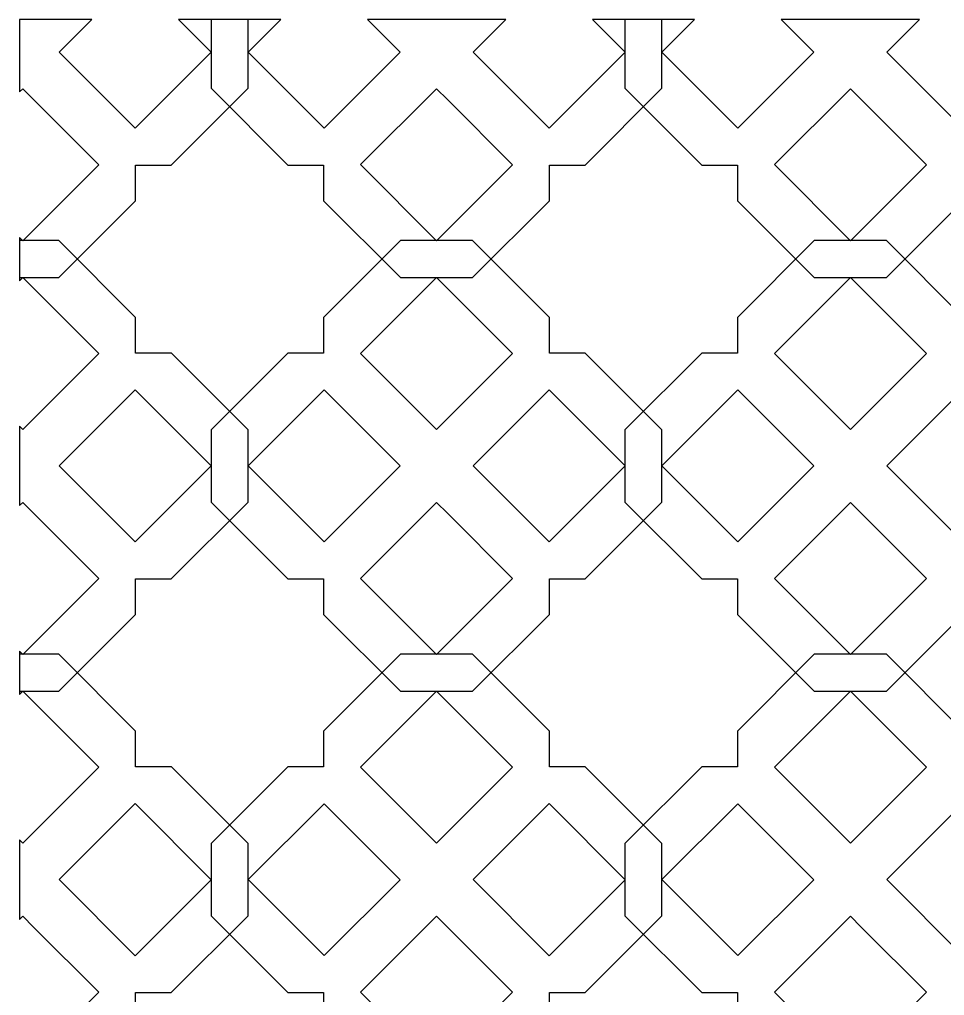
# Model space of a CAD drawing. Header units: centimetres. Extents: x -14.9 to -1.9, y -3.8 to 9.5.
# Drawn here: x -14.876 to -13.323, y 7.881 to 9.52 of the extents above; entities that cross this region are included whole.
import ezdxf

# ---------------------------------------------------------------- set-up
doc = ezdxf.new("R2010")
doc.units = ezdxf.units.CM
doc.header["$MEASUREMENT"] = 0
doc.layers.add('layer 1', color=7, linetype='Continuous')

msp = doc.modelspace()

# ---------------------------------------------------------------- linework, layer by layer
at = {"layer": 'layer 1', "color": 250}
for points, knots in [([(-14.49202, 9.5201), (-14.49202, 9.5201), (-14.49203, 9.40464), (-14.49203, 9.40464), (-14.49203, 9.40464), (-14.49203, 9.40464), (-14.62106, 9.27564), (-14.62106, 9.27564), (-14.62106, 9.27564), (-14.62106, 9.27564), (-14.68097, 9.27564), (-14.68097, 9.27564), (-14.68097, 9.27564), (-14.68097, 9.27564), (-14.681, 9.21573), (-14.681, 9.21573), (-14.681, 9.21573), (-14.681, 9.21573), (-14.81001, 9.08666), (-14.81001, 9.08666), (-14.81001, 9.08666), (-14.81001, 9.08666), (-14.87595, 9.08668), (-14.87595, 9.08668), (-14.87595, 9.08668), (-14.87595, 9.08668), (-14.87595, 9.15403), (-14.87595, 9.15403), (-14.87595, 9.15403), (-14.87595, 9.15403), (-14.87058, 9.14866), (-14.87058, 9.14866), (-14.87058, 9.14866), (-14.87058, 9.14866), (-14.74292, 9.27628), (-14.74292, 9.27628), (-14.74292, 9.27628), (-14.74292, 9.27628), (-14.85221, 9.38564), (-14.85221, 9.38564), (-14.85221, 9.38564), (-14.85221, 9.38564), (-14.87052, 9.40394), (-14.87052, 9.40394), (-14.87052, 9.40394), (-14.87052, 9.40394), (-14.87595, 9.39851), (-14.87595, 9.39851), (-14.87595, 9.39851), (-14.87595, 9.39851), (-14.87595, 9.5201), (-14.87595, 9.5201), (-14.87595, 9.5201), (-14.87595, 9.5201), (-14.75441, 9.5201), (-14.75441, 9.5201), (-14.75441, 9.5201), (-14.75441, 9.5201), (-14.80926, 9.46526), (-14.80926, 9.46526), (-14.80926, 9.46526), (-14.80926, 9.46526), (-14.68162, 9.33758), (-14.68162, 9.33758), (-14.68162, 9.33758), (-14.68162, 9.33758), (-14.55399, 9.46523), (-14.55399, 9.46523), (-14.55399, 9.46523), (-14.55399, 9.46523), (-14.60884, 9.5201), (-14.60884, 9.5201), (-14.60884, 9.5201), (-14.60884, 9.5201), (-14.49202, 9.5201), (-14.49202, 9.5201)], [0, 0, 0, 0, 0.05, 0.05, 0.05, 0.05, 0.1, 0.1, 0.1, 0.1, 0.15, 0.15, 0.15, 0.15, 0.2, 0.2, 0.2, 0.2, 0.25, 0.25, 0.25, 0.25, 0.3, 0.3, 0.3, 0.3, 0.35, 0.35, 0.35, 0.35, 0.4, 0.4, 0.4, 0.4, 0.45, 0.45, 0.45, 0.45, 0.5, 0.5, 0.5, 0.5, 0.55, 0.55, 0.55, 0.55, 0.6, 0.6, 0.6, 0.6, 0.65, 0.65, 0.65, 0.65, 0.7, 0.7, 0.7, 0.7, 0.75, 0.75, 0.75, 0.75, 0.8, 0.8, 0.8, 0.8, 0.85, 0.85, 0.85, 0.85, 0.9, 0.9, 0.9, 0.9, 1, 1, 1, 1]), ([(-14.23626, 9.08669), (-14.23626, 9.08669), (-14.36526, 9.2157), (-14.36526, 9.2157), (-14.36526, 9.2157), (-14.36526, 9.2157), (-14.36526, 9.27565), (-14.36526, 9.27565), (-14.36526, 9.27565), (-14.36526, 9.27565), (-14.4252, 9.27567), (-14.4252, 9.27567), (-14.4252, 9.27567), (-14.4252, 9.27567), (-14.55423, 9.40465), (-14.55423, 9.40465), (-14.55423, 9.40465), (-14.55423, 9.40465), (-14.55419, 9.5201), (-14.55419, 9.5201), (-14.55419, 9.5201), (-14.55419, 9.5201), (-14.43739, 9.5201), (-14.43739, 9.5201), (-14.43739, 9.5201), (-14.43739, 9.5201), (-14.49227, 9.46525), (-14.49227, 9.46525), (-14.49227, 9.46525), (-14.49227, 9.46525), (-14.36463, 9.3376), (-14.36463, 9.3376), (-14.36463, 9.3376), (-14.36463, 9.3376), (-14.237, 9.46522), (-14.237, 9.46522), (-14.237, 9.46522), (-14.237, 9.46522), (-14.29185, 9.5201), (-14.29185, 9.5201), (-14.29185, 9.5201), (-14.29185, 9.5201), (-14.05953, 9.5201), (-14.05953, 9.5201), (-14.05953, 9.5201), (-14.05953, 9.5201), (-14.11438, 9.46526), (-14.11438, 9.46526), (-14.11438, 9.46526), (-14.11438, 9.46526), (-13.98674, 9.33758), (-13.98674, 9.33758), (-13.98674, 9.33758), (-13.98674, 9.33758), (-13.85911, 9.46523), (-13.85911, 9.46523), (-13.85911, 9.46523), (-13.85911, 9.46523), (-13.91396, 9.5201), (-13.91396, 9.5201), (-13.91396, 9.5201), (-13.91396, 9.5201), (-13.79714, 9.5201), (-13.79714, 9.5201), (-13.79714, 9.5201), (-13.79714, 9.5201), (-13.79715, 9.40464), (-13.79715, 9.40464), (-13.79715, 9.40464), (-13.79715, 9.40464), (-13.92618, 9.27564), (-13.92618, 9.27564), (-13.92618, 9.27564), (-13.92618, 9.27564), (-13.9861, 9.27564), (-13.9861, 9.27564), (-13.9861, 9.27564), (-13.9861, 9.27564), (-13.98612, 9.21573), (-13.98612, 9.21573), (-13.98612, 9.21573), (-13.98612, 9.21573), (-14.11513, 9.08666), (-14.11513, 9.08666), (-14.11513, 9.08666), (-14.11513, 9.08666), (-14.23626, 9.08669), (-14.23626, 9.08669)], [0, 0, 0, 0, 0.0434783, 0.0434783, 0.0434783, 0.0434783, 0.0869565, 0.0869565, 0.0869565, 0.0869565, 0.1304348, 0.1304348, 0.1304348, 0.1304348, 0.173913, 0.173913, 0.173913, 0.173913, 0.2173913, 0.2173913, 0.2173913, 0.2173913, 0.2608696, 0.2608696, 0.2608696, 0.2608696, 0.3043478, 0.3043478, 0.3043478, 0.3043478, 0.3478261, 0.3478261, 0.3478261, 0.3478261, 0.3913043, 0.3913043, 0.3913043, 0.3913043, 0.4347826, 0.4347826, 0.4347826, 0.4347826, 0.4782609, 0.4782609, 0.4782609, 0.4782609, 0.5217391, 0.5217391, 0.5217391, 0.5217391, 0.5652174, 0.5652174, 0.5652174, 0.5652174, 0.6086957, 0.6086957, 0.6086957, 0.6086957, 0.6521739, 0.6521739, 0.6521739, 0.6521739, 0.6956522, 0.6956522, 0.6956522, 0.6956522, 0.7391304, 0.7391304, 0.7391304, 0.7391304, 0.7826087, 0.7826087, 0.7826087, 0.7826087, 0.826087, 0.826087, 0.826087, 0.826087, 0.8695652, 0.8695652, 0.8695652, 0.8695652, 0.9130435, 0.9130435, 0.9130435, 0.9130435, 1, 1, 1, 1]), ([(-13.54138, 9.08669), (-13.54138, 9.08669), (-13.67038, 9.2157), (-13.67038, 9.2157), (-13.67038, 9.2157), (-13.67038, 9.2157), (-13.67038, 9.27565), (-13.67038, 9.27565), (-13.67038, 9.27565), (-13.67038, 9.27565), (-13.73032, 9.27567), (-13.73032, 9.27567), (-13.73032, 9.27567), (-13.73032, 9.27567), (-13.85935, 9.40465), (-13.85935, 9.40465), (-13.85935, 9.40465), (-13.85935, 9.40465), (-13.85931, 9.5201), (-13.85931, 9.5201), (-13.85931, 9.5201), (-13.85931, 9.5201), (-13.74251, 9.5201), (-13.74251, 9.5201), (-13.74251, 9.5201), (-13.74251, 9.5201), (-13.79739, 9.46525), (-13.79739, 9.46525), (-13.79739, 9.46525), (-13.79739, 9.46525), (-13.66975, 9.3376), (-13.66975, 9.3376), (-13.66975, 9.3376), (-13.66975, 9.3376), (-13.54212, 9.46522), (-13.54212, 9.46522), (-13.54212, 9.46522), (-13.54212, 9.46522), (-13.59697, 9.5201), (-13.59697, 9.5201), (-13.59697, 9.5201), (-13.59697, 9.5201), (-13.36465, 9.5201), (-13.36465, 9.5201), (-13.36465, 9.5201), (-13.36465, 9.5201), (-13.4195, 9.46526), (-13.4195, 9.46526), (-13.4195, 9.46526), (-13.4195, 9.46526), (-13.29186, 9.33758), (-13.29186, 9.33758), (-13.29186, 9.33758), (-13.29186, 9.33758), (-13.16423, 9.46523), (-13.16423, 9.46523), (-13.16423, 9.46523), (-13.16423, 9.46523), (-13.21908, 9.5201), (-13.21908, 9.5201), (-13.21908, 9.5201), (-13.21908, 9.5201), (-13.10226, 9.5201), (-13.10226, 9.5201), (-13.10226, 9.5201), (-13.10226, 9.5201), (-13.10227, 9.40464), (-13.10227, 9.40464), (-13.10227, 9.40464), (-13.10227, 9.40464), (-13.2313, 9.27564), (-13.2313, 9.27564), (-13.2313, 9.27564), (-13.2313, 9.27564), (-13.29122, 9.27564), (-13.29122, 9.27564), (-13.29122, 9.27564), (-13.29122, 9.27564), (-13.29124, 9.21573), (-13.29124, 9.21573), (-13.29124, 9.21573), (-13.29124, 9.21573), (-13.42025, 9.08666), (-13.42025, 9.08666), (-13.42025, 9.08666), (-13.42025, 9.08666), (-13.54138, 9.08669), (-13.54138, 9.08669)], [0, 0, 0, 0, 0.0434783, 0.0434783, 0.0434783, 0.0434783, 0.0869565, 0.0869565, 0.0869565, 0.0869565, 0.1304348, 0.1304348, 0.1304348, 0.1304348, 0.173913, 0.173913, 0.173913, 0.173913, 0.2173913, 0.2173913, 0.2173913, 0.2173913, 0.2608696, 0.2608696, 0.2608696, 0.2608696, 0.3043478, 0.3043478, 0.3043478, 0.3043478, 0.3478261, 0.3478261, 0.3478261, 0.3478261, 0.3913043, 0.3913043, 0.3913043, 0.3913043, 0.4347826, 0.4347826, 0.4347826, 0.4347826, 0.4782609, 0.4782609, 0.4782609, 0.4782609, 0.5217391, 0.5217391, 0.5217391, 0.5217391, 0.5652174, 0.5652174, 0.5652174, 0.5652174, 0.6086957, 0.6086957, 0.6086957, 0.6086957, 0.6521739, 0.6521739, 0.6521739, 0.6521739, 0.6956522, 0.6956522, 0.6956522, 0.6956522, 0.7391304, 0.7391304, 0.7391304, 0.7391304, 0.7826087, 0.7826087, 0.7826087, 0.7826087, 0.826087, 0.826087, 0.826087, 0.826087, 0.8695652, 0.8695652, 0.8695652, 0.8695652, 0.9130435, 0.9130435, 0.9130435, 0.9130435, 1, 1, 1, 1]), ([(-14.15733, 9.38564), (-14.15733, 9.38564), (-14.17564, 9.40394), (-14.17564, 9.40394), (-14.17564, 9.40394), (-14.17564, 9.40394), (-14.30332, 9.27633), (-14.30332, 9.27633), (-14.30332, 9.27633), (-14.30332, 9.27633), (-14.1757, 9.14866), (-14.1757, 9.14866), (-14.1757, 9.14866), (-14.1757, 9.14866), (-14.04804, 9.27628), (-14.04804, 9.27628), (-14.04804, 9.27628), (-14.04804, 9.27628), (-14.15733, 9.38564), (-14.15733, 9.38564)], [0, 0, 0, 0, 0.1666667, 0.1666667, 0.1666667, 0.1666667, 0.3333333, 0.3333333, 0.3333333, 0.3333333, 0.5, 0.5, 0.5, 0.5, 0.6666667, 0.6666667, 0.6666667, 0.6666667, 1, 1, 1, 1]), ([(-13.46245, 9.38564), (-13.46245, 9.38564), (-13.48076, 9.40394), (-13.48076, 9.40394), (-13.48076, 9.40394), (-13.48076, 9.40394), (-13.60844, 9.27633), (-13.60844, 9.27633), (-13.60844, 9.27633), (-13.60844, 9.27633), (-13.48082, 9.14866), (-13.48082, 9.14866), (-13.48082, 9.14866), (-13.48082, 9.14866), (-13.35316, 9.27628), (-13.35316, 9.27628), (-13.35316, 9.27628), (-13.35316, 9.27628), (-13.46245, 9.38564), (-13.46245, 9.38564)], [0, 0, 0, 0, 0.1666667, 0.1666667, 0.1666667, 0.1666667, 0.3333333, 0.3333333, 0.3333333, 0.3333333, 0.5, 0.5, 0.5, 0.5, 0.6666667, 0.6666667, 0.6666667, 0.6666667, 1, 1, 1, 1]), ([(-14.87595, 9.1489), (-14.87595, 9.1489), (-14.80999, 9.1489), (-14.80999, 9.1489), (-14.80999, 9.1489), (-14.80999, 9.1489), (-14.68096, 9.01987), (-14.68096, 9.01987), (-14.68096, 9.01987), (-14.68096, 9.01987), (-14.68097, 8.95995), (-14.68097, 8.95995), (-14.68097, 8.95995), (-14.68097, 8.95995), (-14.62102, 8.95994), (-14.62102, 8.95994), (-14.62102, 8.95994), (-14.62102, 8.95994), (-14.49202, 8.8309), (-14.49202, 8.8309), (-14.49202, 8.8309), (-14.49202, 8.8309), (-14.49203, 8.70976), (-14.49203, 8.70976), (-14.49203, 8.70976), (-14.49203, 8.70976), (-14.62106, 8.58076), (-14.62106, 8.58076), (-14.62106, 8.58076), (-14.62106, 8.58076), (-14.68097, 8.58076), (-14.68097, 8.58076), (-14.68097, 8.58076), (-14.68097, 8.58076), (-14.681, 8.52085), (-14.681, 8.52085), (-14.681, 8.52085), (-14.681, 8.52085), (-14.81001, 8.39179), (-14.81001, 8.39179), (-14.81001, 8.39179), (-14.81001, 8.39179), (-14.87595, 8.3918), (-14.87595, 8.3918), (-14.87595, 8.3918), (-14.87595, 8.3918), (-14.87595, 8.45915), (-14.87595, 8.45915), (-14.87595, 8.45915), (-14.87595, 8.45915), (-14.87058, 8.45378), (-14.87058, 8.45378), (-14.87058, 8.45378), (-14.87058, 8.45378), (-14.74292, 8.5814), (-14.74292, 8.5814), (-14.74292, 8.5814), (-14.74292, 8.5814), (-14.85221, 8.69076), (-14.85221, 8.69076), (-14.85221, 8.69076), (-14.85221, 8.69076), (-14.87052, 8.70906), (-14.87052, 8.70906), (-14.87052, 8.70906), (-14.87052, 8.70906), (-14.87595, 8.70363), (-14.87595, 8.70363), (-14.87595, 8.70363), (-14.87595, 8.70363), (-14.87595, 8.83703), (-14.87595, 8.83703), (-14.87595, 8.83703), (-14.87595, 8.83703), (-14.87059, 8.83167), (-14.87059, 8.83167), (-14.87059, 8.83167), (-14.87059, 8.83167), (-14.74294, 8.95927), (-14.74294, 8.95927), (-14.74294, 8.95927), (-14.74294, 8.95927), (-14.87051, 9.08693), (-14.87051, 9.08693), (-14.87051, 9.08693), (-14.87051, 9.08693), (-14.87595, 9.08149), (-14.87595, 9.08149), (-14.87595, 9.08149), (-14.87595, 9.08149), (-14.87595, 9.1489), (-14.87595, 9.1489)], [0, 0, 0, 0, 0.0416667, 0.0416667, 0.0416667, 0.0416667, 0.0833333, 0.0833333, 0.0833333, 0.0833333, 0.125, 0.125, 0.125, 0.125, 0.1666667, 0.1666667, 0.1666667, 0.1666667, 0.2083333, 0.2083333, 0.2083333, 0.2083333, 0.25, 0.25, 0.25, 0.25, 0.2916667, 0.2916667, 0.2916667, 0.2916667, 0.3333333, 0.3333333, 0.3333333, 0.3333333, 0.375, 0.375, 0.375, 0.375, 0.4166667, 0.4166667, 0.4166667, 0.4166667, 0.4583333, 0.4583333, 0.4583333, 0.4583333, 0.5, 0.5, 0.5, 0.5, 0.5416667, 0.5416667, 0.5416667, 0.5416667, 0.5833333, 0.5833333, 0.5833333, 0.5833333, 0.625, 0.625, 0.625, 0.625, 0.6666667, 0.6666667, 0.6666667, 0.6666667, 0.7083333, 0.7083333, 0.7083333, 0.7083333, 0.75, 0.75, 0.75, 0.75, 0.7916667, 0.7916667, 0.7916667, 0.7916667, 0.8333333, 0.8333333, 0.8333333, 0.8333333, 0.875, 0.875, 0.875, 0.875, 0.9166667, 0.9166667, 0.9166667, 0.9166667, 1, 1, 1, 1]), ([(-14.23626, 8.39181), (-14.23626, 8.39181), (-14.36526, 8.52082), (-14.36526, 8.52082), (-14.36526, 8.52082), (-14.36526, 8.52082), (-14.36526, 8.58077), (-14.36526, 8.58077), (-14.36526, 8.58077), (-14.36526, 8.58077), (-14.4252, 8.58079), (-14.4252, 8.58079), (-14.4252, 8.58079), (-14.4252, 8.58079), (-14.55423, 8.70977), (-14.55423, 8.70977), (-14.55423, 8.70977), (-14.55423, 8.70977), (-14.55419, 8.83095), (-14.55419, 8.83095), (-14.55419, 8.83095), (-14.55419, 8.83095), (-14.42523, 8.95997), (-14.42523, 8.95997), (-14.42523, 8.95997), (-14.42523, 8.95997), (-14.36527, 8.95997), (-14.36527, 8.95997), (-14.36527, 8.95997), (-14.36527, 8.95997), (-14.36526, 9.01987), (-14.36526, 9.01987), (-14.36526, 9.01987), (-14.36526, 9.01987), (-14.23623, 9.1489), (-14.23623, 9.1489), (-14.23623, 9.1489), (-14.23623, 9.1489), (-14.11511, 9.1489), (-14.11511, 9.1489), (-14.11511, 9.1489), (-14.11511, 9.1489), (-13.98609, 9.01987), (-13.98609, 9.01987), (-13.98609, 9.01987), (-13.98609, 9.01987), (-13.9861, 8.95995), (-13.9861, 8.95995), (-13.9861, 8.95995), (-13.9861, 8.95995), (-13.92614, 8.95994), (-13.92614, 8.95994), (-13.92614, 8.95994), (-13.92614, 8.95994), (-13.79714, 8.8309), (-13.79714, 8.8309), (-13.79714, 8.8309), (-13.79714, 8.8309), (-13.79715, 8.70976), (-13.79715, 8.70976), (-13.79715, 8.70976), (-13.79715, 8.70976), (-13.92618, 8.58076), (-13.92618, 8.58076), (-13.92618, 8.58076), (-13.92618, 8.58076), (-13.9861, 8.58076), (-13.9861, 8.58076), (-13.9861, 8.58076), (-13.9861, 8.58076), (-13.98612, 8.52085), (-13.98612, 8.52085), (-13.98612, 8.52085), (-13.98612, 8.52085), (-14.11513, 8.39179), (-14.11513, 8.39179), (-14.11513, 8.39179), (-14.11513, 8.39179), (-14.23626, 8.39181), (-14.23626, 8.39181)], [0, 0, 0, 0, 0.047619, 0.047619, 0.047619, 0.047619, 0.0952381, 0.0952381, 0.0952381, 0.0952381, 0.1428571, 0.1428571, 0.1428571, 0.1428571, 0.1904762, 0.1904762, 0.1904762, 0.1904762, 0.2380952, 0.2380952, 0.2380952, 0.2380952, 0.2857143, 0.2857143, 0.2857143, 0.2857143, 0.3333333, 0.3333333, 0.3333333, 0.3333333, 0.3809524, 0.3809524, 0.3809524, 0.3809524, 0.4285714, 0.4285714, 0.4285714, 0.4285714, 0.4761905, 0.4761905, 0.4761905, 0.4761905, 0.5238095, 0.5238095, 0.5238095, 0.5238095, 0.5714286, 0.5714286, 0.5714286, 0.5714286, 0.6190476, 0.6190476, 0.6190476, 0.6190476, 0.6666667, 0.6666667, 0.6666667, 0.6666667, 0.7142857, 0.7142857, 0.7142857, 0.7142857, 0.7619048, 0.7619048, 0.7619048, 0.7619048, 0.8095238, 0.8095238, 0.8095238, 0.8095238, 0.8571429, 0.8571429, 0.8571429, 0.8571429, 0.9047619, 0.9047619, 0.9047619, 0.9047619, 1, 1, 1, 1]), ([(-13.54138, 8.39181), (-13.54138, 8.39181), (-13.67038, 8.52082), (-13.67038, 8.52082), (-13.67038, 8.52082), (-13.67038, 8.52082), (-13.67038, 8.58077), (-13.67038, 8.58077), (-13.67038, 8.58077), (-13.67038, 8.58077), (-13.73032, 8.58079), (-13.73032, 8.58079), (-13.73032, 8.58079), (-13.73032, 8.58079), (-13.85935, 8.70977), (-13.85935, 8.70977), (-13.85935, 8.70977), (-13.85935, 8.70977), (-13.85931, 8.83095), (-13.85931, 8.83095), (-13.85931, 8.83095), (-13.85931, 8.83095), (-13.73035, 8.95997), (-13.73035, 8.95997), (-13.73035, 8.95997), (-13.73035, 8.95997), (-13.67039, 8.95997), (-13.67039, 8.95997), (-13.67039, 8.95997), (-13.67039, 8.95997), (-13.67038, 9.01987), (-13.67038, 9.01987), (-13.67038, 9.01987), (-13.67038, 9.01987), (-13.54135, 9.1489), (-13.54135, 9.1489), (-13.54135, 9.1489), (-13.54135, 9.1489), (-13.42023, 9.1489), (-13.42023, 9.1489), (-13.42023, 9.1489), (-13.42023, 9.1489), (-13.29121, 9.01987), (-13.29121, 9.01987), (-13.29121, 9.01987), (-13.29121, 9.01987), (-13.29122, 8.95995), (-13.29122, 8.95995), (-13.29122, 8.95995), (-13.29122, 8.95995), (-13.23126, 8.95994), (-13.23126, 8.95994), (-13.23126, 8.95994), (-13.23126, 8.95994), (-13.10226, 8.8309), (-13.10226, 8.8309), (-13.10226, 8.8309), (-13.10226, 8.8309), (-13.10227, 8.70976), (-13.10227, 8.70976), (-13.10227, 8.70976), (-13.10227, 8.70976), (-13.2313, 8.58076), (-13.2313, 8.58076), (-13.2313, 8.58076), (-13.2313, 8.58076), (-13.29122, 8.58076), (-13.29122, 8.58076), (-13.29122, 8.58076), (-13.29122, 8.58076), (-13.29124, 8.52085), (-13.29124, 8.52085), (-13.29124, 8.52085), (-13.29124, 8.52085), (-13.42025, 8.39179), (-13.42025, 8.39179), (-13.42025, 8.39179), (-13.42025, 8.39179), (-13.54138, 8.39181), (-13.54138, 8.39181)], [0, 0, 0, 0, 0.047619, 0.047619, 0.047619, 0.047619, 0.0952381, 0.0952381, 0.0952381, 0.0952381, 0.1428571, 0.1428571, 0.1428571, 0.1428571, 0.1904762, 0.1904762, 0.1904762, 0.1904762, 0.2380952, 0.2380952, 0.2380952, 0.2380952, 0.2857143, 0.2857143, 0.2857143, 0.2857143, 0.3333333, 0.3333333, 0.3333333, 0.3333333, 0.3809524, 0.3809524, 0.3809524, 0.3809524, 0.4285714, 0.4285714, 0.4285714, 0.4285714, 0.4761905, 0.4761905, 0.4761905, 0.4761905, 0.5238095, 0.5238095, 0.5238095, 0.5238095, 0.5714286, 0.5714286, 0.5714286, 0.5714286, 0.6190476, 0.6190476, 0.6190476, 0.6190476, 0.6666667, 0.6666667, 0.6666667, 0.6666667, 0.7142857, 0.7142857, 0.7142857, 0.7142857, 0.7619048, 0.7619048, 0.7619048, 0.7619048, 0.8095238, 0.8095238, 0.8095238, 0.8095238, 0.8571429, 0.8571429, 0.8571429, 0.8571429, 0.9047619, 0.9047619, 0.9047619, 0.9047619, 1, 1, 1, 1]), ([(-14.17571, 8.83167), (-14.17571, 8.83167), (-14.30334, 8.95932), (-14.30334, 8.95932), (-14.30334, 8.95932), (-14.30334, 8.95932), (-14.17563, 9.08693), (-14.17563, 9.08693), (-14.17563, 9.08693), (-14.17563, 9.08693), (-14.04806, 8.95927), (-14.04806, 8.95927), (-14.04806, 8.95927), (-14.04806, 8.95927), (-14.17571, 8.83167), (-14.17571, 8.83167)], [0, 0, 0, 0, 0.2, 0.2, 0.2, 0.2, 0.4, 0.4, 0.4, 0.4, 0.6, 0.6, 0.6, 0.6, 1, 1, 1, 1]), ([(-13.48083, 8.83167), (-13.48083, 8.83167), (-13.60846, 8.95932), (-13.60846, 8.95932), (-13.60846, 8.95932), (-13.60846, 8.95932), (-13.48075, 9.08693), (-13.48075, 9.08693), (-13.48075, 9.08693), (-13.48075, 9.08693), (-13.35318, 8.95927), (-13.35318, 8.95927), (-13.35318, 8.95927), (-13.35318, 8.95927), (-13.48083, 8.83167), (-13.48083, 8.83167)], [0, 0, 0, 0, 0.2, 0.2, 0.2, 0.2, 0.4, 0.4, 0.4, 0.4, 0.6, 0.6, 0.6, 0.6, 1, 1, 1, 1]), ([(-14.68162, 8.6427), (-14.68162, 8.6427), (-14.80926, 8.77038), (-14.80926, 8.77038), (-14.80926, 8.77038), (-14.80926, 8.77038), (-14.68161, 8.89801), (-14.68161, 8.89801), (-14.68161, 8.89801), (-14.68161, 8.89801), (-14.55399, 8.77035), (-14.55399, 8.77035), (-14.55399, 8.77035), (-14.55399, 8.77035), (-14.68162, 8.6427), (-14.68162, 8.6427)], [0, 0, 0, 0, 0.2, 0.2, 0.2, 0.2, 0.4, 0.4, 0.4, 0.4, 0.6, 0.6, 0.6, 0.6, 1, 1, 1, 1]), ([(-14.36463, 8.64272), (-14.36463, 8.64272), (-14.49227, 8.77037), (-14.49227, 8.77037), (-14.49227, 8.77037), (-14.49227, 8.77037), (-14.36458, 8.89798), (-14.36458, 8.89798), (-14.36458, 8.89798), (-14.36458, 8.89798), (-14.237, 8.77034), (-14.237, 8.77034), (-14.237, 8.77034), (-14.237, 8.77034), (-14.36463, 8.64272), (-14.36463, 8.64272)], [0, 0, 0, 0, 0.2, 0.2, 0.2, 0.2, 0.4, 0.4, 0.4, 0.4, 0.6, 0.6, 0.6, 0.6, 1, 1, 1, 1]), ([(-13.98674, 8.6427), (-13.98674, 8.6427), (-14.11438, 8.77038), (-14.11438, 8.77038), (-14.11438, 8.77038), (-14.11438, 8.77038), (-13.98673, 8.89801), (-13.98673, 8.89801), (-13.98673, 8.89801), (-13.98673, 8.89801), (-13.85911, 8.77035), (-13.85911, 8.77035), (-13.85911, 8.77035), (-13.85911, 8.77035), (-13.98674, 8.6427), (-13.98674, 8.6427)], [0, 0, 0, 0, 0.2, 0.2, 0.2, 0.2, 0.4, 0.4, 0.4, 0.4, 0.6, 0.6, 0.6, 0.6, 1, 1, 1, 1]), ([(-13.66975, 8.64272), (-13.66975, 8.64272), (-13.79739, 8.77037), (-13.79739, 8.77037), (-13.79739, 8.77037), (-13.79739, 8.77037), (-13.6697, 8.89798), (-13.6697, 8.89798), (-13.6697, 8.89798), (-13.6697, 8.89798), (-13.54212, 8.77034), (-13.54212, 8.77034), (-13.54212, 8.77034), (-13.54212, 8.77034), (-13.66975, 8.64272), (-13.66975, 8.64272)], [0, 0, 0, 0, 0.2, 0.2, 0.2, 0.2, 0.4, 0.4, 0.4, 0.4, 0.6, 0.6, 0.6, 0.6, 1, 1, 1, 1]), ([(-13.29186, 8.6427), (-13.29186, 8.6427), (-13.4195, 8.77038), (-13.4195, 8.77038), (-13.4195, 8.77038), (-13.4195, 8.77038), (-13.29185, 8.89801), (-13.29185, 8.89801), (-13.29185, 8.89801), (-13.29185, 8.89801), (-13.16423, 8.77035), (-13.16423, 8.77035), (-13.16423, 8.77035), (-13.16423, 8.77035), (-13.29186, 8.6427), (-13.29186, 8.6427)], [0, 0, 0, 0, 0.2, 0.2, 0.2, 0.2, 0.4, 0.4, 0.4, 0.4, 0.6, 0.6, 0.6, 0.6, 1, 1, 1, 1]), ([(-14.15733, 8.69076), (-14.15733, 8.69076), (-14.17564, 8.70906), (-14.17564, 8.70906), (-14.17564, 8.70906), (-14.17564, 8.70906), (-14.30332, 8.58145), (-14.30332, 8.58145), (-14.30332, 8.58145), (-14.30332, 8.58145), (-14.1757, 8.45378), (-14.1757, 8.45378), (-14.1757, 8.45378), (-14.1757, 8.45378), (-14.04804, 8.5814), (-14.04804, 8.5814), (-14.04804, 8.5814), (-14.04804, 8.5814), (-14.15733, 8.69076), (-14.15733, 8.69076)], [0, 0, 0, 0, 0.1666667, 0.1666667, 0.1666667, 0.1666667, 0.3333333, 0.3333333, 0.3333333, 0.3333333, 0.5, 0.5, 0.5, 0.5, 0.6666667, 0.6666667, 0.6666667, 0.6666667, 1, 1, 1, 1]), ([(-13.46245, 8.69076), (-13.46245, 8.69076), (-13.48076, 8.70906), (-13.48076, 8.70906), (-13.48076, 8.70906), (-13.48076, 8.70906), (-13.60844, 8.58145), (-13.60844, 8.58145), (-13.60844, 8.58145), (-13.60844, 8.58145), (-13.48082, 8.45378), (-13.48082, 8.45378), (-13.48082, 8.45378), (-13.48082, 8.45378), (-13.35316, 8.5814), (-13.35316, 8.5814), (-13.35316, 8.5814), (-13.35316, 8.5814), (-13.46245, 8.69076), (-13.46245, 8.69076)], [0, 0, 0, 0, 0.1666667, 0.1666667, 0.1666667, 0.1666667, 0.3333333, 0.3333333, 0.3333333, 0.3333333, 0.5, 0.5, 0.5, 0.5, 0.6666667, 0.6666667, 0.6666667, 0.6666667, 1, 1, 1, 1]), ([(-14.87595, 8.45402), (-14.87595, 8.45402), (-14.80999, 8.45402), (-14.80999, 8.45402), (-14.80999, 8.45402), (-14.80999, 8.45402), (-14.68096, 8.32499), (-14.68096, 8.32499), (-14.68096, 8.32499), (-14.68096, 8.32499), (-14.68097, 8.26507), (-14.68097, 8.26507), (-14.68097, 8.26507), (-14.68097, 8.26507), (-14.62102, 8.26506), (-14.62102, 8.26506), (-14.62102, 8.26506), (-14.62102, 8.26506), (-14.49202, 8.13602), (-14.49202, 8.13602), (-14.49202, 8.13602), (-14.49202, 8.13602), (-14.49203, 8.01488), (-14.49203, 8.01488), (-14.49203, 8.01488), (-14.49203, 8.01488), (-14.62106, 7.88588), (-14.62106, 7.88588), (-14.62106, 7.88588), (-14.62106, 7.88588), (-14.68097, 7.88588), (-14.68097, 7.88588), (-14.68097, 7.88588), (-14.68097, 7.88588), (-14.681, 7.82597), (-14.681, 7.82597), (-14.681, 7.82597), (-14.681, 7.82597), (-14.81001, 7.69691), (-14.81001, 7.69691), (-14.81001, 7.69691), (-14.81001, 7.69691), (-14.87595, 7.69692), (-14.87595, 7.69692), (-14.87595, 7.69692), (-14.87595, 7.69692), (-14.87595, 7.76427), (-14.87595, 7.76427), (-14.87595, 7.76427), (-14.87595, 7.76427), (-14.87058, 7.7589), (-14.87058, 7.7589), (-14.87058, 7.7589), (-14.87058, 7.7589), (-14.74292, 7.88652), (-14.74292, 7.88652), (-14.74292, 7.88652), (-14.74292, 7.88652), (-14.85221, 7.99588), (-14.85221, 7.99588), (-14.85221, 7.99588), (-14.85221, 7.99588), (-14.87052, 8.01418), (-14.87052, 8.01418), (-14.87052, 8.01418), (-14.87052, 8.01418), (-14.87595, 8.00875), (-14.87595, 8.00875), (-14.87595, 8.00875), (-14.87595, 8.00875), (-14.87595, 8.14215), (-14.87595, 8.14215), (-14.87595, 8.14215), (-14.87595, 8.14215), (-14.87059, 8.13679), (-14.87059, 8.13679), (-14.87059, 8.13679), (-14.87059, 8.13679), (-14.74294, 8.26439), (-14.74294, 8.26439), (-14.74294, 8.26439), (-14.74294, 8.26439), (-14.87051, 8.39205), (-14.87051, 8.39205), (-14.87051, 8.39205), (-14.87051, 8.39205), (-14.87595, 8.38661), (-14.87595, 8.38661), (-14.87595, 8.38661), (-14.87595, 8.38661), (-14.87595, 8.45402), (-14.87595, 8.45402)], [0, 0, 0, 0, 0.0416667, 0.0416667, 0.0416667, 0.0416667, 0.0833333, 0.0833333, 0.0833333, 0.0833333, 0.125, 0.125, 0.125, 0.125, 0.1666667, 0.1666667, 0.1666667, 0.1666667, 0.2083333, 0.2083333, 0.2083333, 0.2083333, 0.25, 0.25, 0.25, 0.25, 0.2916667, 0.2916667, 0.2916667, 0.2916667, 0.3333333, 0.3333333, 0.3333333, 0.3333333, 0.375, 0.375, 0.375, 0.375, 0.4166667, 0.4166667, 0.4166667, 0.4166667, 0.4583333, 0.4583333, 0.4583333, 0.4583333, 0.5, 0.5, 0.5, 0.5, 0.5416667, 0.5416667, 0.5416667, 0.5416667, 0.5833333, 0.5833333, 0.5833333, 0.5833333, 0.625, 0.625, 0.625, 0.625, 0.6666667, 0.6666667, 0.6666667, 0.6666667, 0.7083333, 0.7083333, 0.7083333, 0.7083333, 0.75, 0.75, 0.75, 0.75, 0.7916667, 0.7916667, 0.7916667, 0.7916667, 0.8333333, 0.8333333, 0.8333333, 0.8333333, 0.875, 0.875, 0.875, 0.875, 0.9166667, 0.9166667, 0.9166667, 0.9166667, 1, 1, 1, 1]), ([(-14.23626, 7.69693), (-14.23626, 7.69693), (-14.36526, 7.82594), (-14.36526, 7.82594), (-14.36526, 7.82594), (-14.36526, 7.82594), (-14.36526, 7.88589), (-14.36526, 7.88589), (-14.36526, 7.88589), (-14.36526, 7.88589), (-14.4252, 7.88591), (-14.4252, 7.88591), (-14.4252, 7.88591), (-14.4252, 7.88591), (-14.55423, 8.01489), (-14.55423, 8.01489), (-14.55423, 8.01489), (-14.55423, 8.01489), (-14.55419, 8.13607), (-14.55419, 8.13607), (-14.55419, 8.13607), (-14.55419, 8.13607), (-14.42523, 8.26509), (-14.42523, 8.26509), (-14.42523, 8.26509), (-14.42523, 8.26509), (-14.36527, 8.26509), (-14.36527, 8.26509), (-14.36527, 8.26509), (-14.36527, 8.26509), (-14.36526, 8.32499), (-14.36526, 8.32499), (-14.36526, 8.32499), (-14.36526, 8.32499), (-14.23623, 8.45402), (-14.23623, 8.45402), (-14.23623, 8.45402), (-14.23623, 8.45402), (-14.11511, 8.45402), (-14.11511, 8.45402), (-14.11511, 8.45402), (-14.11511, 8.45402), (-13.98609, 8.32499), (-13.98609, 8.32499), (-13.98609, 8.32499), (-13.98609, 8.32499), (-13.9861, 8.26507), (-13.9861, 8.26507), (-13.9861, 8.26507), (-13.9861, 8.26507), (-13.92614, 8.26506), (-13.92614, 8.26506), (-13.92614, 8.26506), (-13.92614, 8.26506), (-13.79714, 8.13602), (-13.79714, 8.13602), (-13.79714, 8.13602), (-13.79714, 8.13602), (-13.79715, 8.01488), (-13.79715, 8.01488), (-13.79715, 8.01488), (-13.79715, 8.01488), (-13.92618, 7.88588), (-13.92618, 7.88588), (-13.92618, 7.88588), (-13.92618, 7.88588), (-13.9861, 7.88588), (-13.9861, 7.88588), (-13.9861, 7.88588), (-13.9861, 7.88588), (-13.98612, 7.82597), (-13.98612, 7.82597), (-13.98612, 7.82597), (-13.98612, 7.82597), (-14.11513, 7.69691), (-14.11513, 7.69691), (-14.11513, 7.69691), (-14.11513, 7.69691), (-14.23626, 7.69693), (-14.23626, 7.69693)], [0, 0, 0, 0, 0.047619, 0.047619, 0.047619, 0.047619, 0.0952381, 0.0952381, 0.0952381, 0.0952381, 0.1428571, 0.1428571, 0.1428571, 0.1428571, 0.1904762, 0.1904762, 0.1904762, 0.1904762, 0.2380952, 0.2380952, 0.2380952, 0.2380952, 0.2857143, 0.2857143, 0.2857143, 0.2857143, 0.3333333, 0.3333333, 0.3333333, 0.3333333, 0.3809524, 0.3809524, 0.3809524, 0.3809524, 0.4285714, 0.4285714, 0.4285714, 0.4285714, 0.4761905, 0.4761905, 0.4761905, 0.4761905, 0.5238095, 0.5238095, 0.5238095, 0.5238095, 0.5714286, 0.5714286, 0.5714286, 0.5714286, 0.6190476, 0.6190476, 0.6190476, 0.6190476, 0.6666667, 0.6666667, 0.6666667, 0.6666667, 0.7142857, 0.7142857, 0.7142857, 0.7142857, 0.7619048, 0.7619048, 0.7619048, 0.7619048, 0.8095238, 0.8095238, 0.8095238, 0.8095238, 0.8571429, 0.8571429, 0.8571429, 0.8571429, 0.9047619, 0.9047619, 0.9047619, 0.9047619, 1, 1, 1, 1]), ([(-13.54138, 7.69693), (-13.54138, 7.69693), (-13.67038, 7.82594), (-13.67038, 7.82594), (-13.67038, 7.82594), (-13.67038, 7.82594), (-13.67038, 7.88589), (-13.67038, 7.88589), (-13.67038, 7.88589), (-13.67038, 7.88589), (-13.73032, 7.88591), (-13.73032, 7.88591), (-13.73032, 7.88591), (-13.73032, 7.88591), (-13.85935, 8.01489), (-13.85935, 8.01489), (-13.85935, 8.01489), (-13.85935, 8.01489), (-13.85931, 8.13607), (-13.85931, 8.13607), (-13.85931, 8.13607), (-13.85931, 8.13607), (-13.73035, 8.26509), (-13.73035, 8.26509), (-13.73035, 8.26509), (-13.73035, 8.26509), (-13.67039, 8.26509), (-13.67039, 8.26509), (-13.67039, 8.26509), (-13.67039, 8.26509), (-13.67038, 8.32499), (-13.67038, 8.32499), (-13.67038, 8.32499), (-13.67038, 8.32499), (-13.54135, 8.45402), (-13.54135, 8.45402), (-13.54135, 8.45402), (-13.54135, 8.45402), (-13.42023, 8.45402), (-13.42023, 8.45402), (-13.42023, 8.45402), (-13.42023, 8.45402), (-13.29121, 8.32499), (-13.29121, 8.32499), (-13.29121, 8.32499), (-13.29121, 8.32499), (-13.29122, 8.26507), (-13.29122, 8.26507), (-13.29122, 8.26507), (-13.29122, 8.26507), (-13.23126, 8.26506), (-13.23126, 8.26506), (-13.23126, 8.26506), (-13.23126, 8.26506), (-13.10226, 8.13602), (-13.10226, 8.13602), (-13.10226, 8.13602), (-13.10226, 8.13602), (-13.10227, 8.01488), (-13.10227, 8.01488), (-13.10227, 8.01488), (-13.10227, 8.01488), (-13.2313, 7.88588), (-13.2313, 7.88588), (-13.2313, 7.88588), (-13.2313, 7.88588), (-13.29122, 7.88588), (-13.29122, 7.88588), (-13.29122, 7.88588), (-13.29122, 7.88588), (-13.29124, 7.82597), (-13.29124, 7.82597), (-13.29124, 7.82597), (-13.29124, 7.82597), (-13.42025, 7.69691), (-13.42025, 7.69691), (-13.42025, 7.69691), (-13.42025, 7.69691), (-13.54138, 7.69693), (-13.54138, 7.69693)], [0, 0, 0, 0, 0.047619, 0.047619, 0.047619, 0.047619, 0.0952381, 0.0952381, 0.0952381, 0.0952381, 0.1428571, 0.1428571, 0.1428571, 0.1428571, 0.1904762, 0.1904762, 0.1904762, 0.1904762, 0.2380952, 0.2380952, 0.2380952, 0.2380952, 0.2857143, 0.2857143, 0.2857143, 0.2857143, 0.3333333, 0.3333333, 0.3333333, 0.3333333, 0.3809524, 0.3809524, 0.3809524, 0.3809524, 0.4285714, 0.4285714, 0.4285714, 0.4285714, 0.4761905, 0.4761905, 0.4761905, 0.4761905, 0.5238095, 0.5238095, 0.5238095, 0.5238095, 0.5714286, 0.5714286, 0.5714286, 0.5714286, 0.6190476, 0.6190476, 0.6190476, 0.6190476, 0.6666667, 0.6666667, 0.6666667, 0.6666667, 0.7142857, 0.7142857, 0.7142857, 0.7142857, 0.7619048, 0.7619048, 0.7619048, 0.7619048, 0.8095238, 0.8095238, 0.8095238, 0.8095238, 0.8571429, 0.8571429, 0.8571429, 0.8571429, 0.9047619, 0.9047619, 0.9047619, 0.9047619, 1, 1, 1, 1]), ([(-14.17571, 8.13679), (-14.17571, 8.13679), (-14.30334, 8.26444), (-14.30334, 8.26444), (-14.30334, 8.26444), (-14.30334, 8.26444), (-14.17563, 8.39205), (-14.17563, 8.39205), (-14.17563, 8.39205), (-14.17563, 8.39205), (-14.04806, 8.26439), (-14.04806, 8.26439), (-14.04806, 8.26439), (-14.04806, 8.26439), (-14.17571, 8.13679), (-14.17571, 8.13679)], [0, 0, 0, 0, 0.2, 0.2, 0.2, 0.2, 0.4, 0.4, 0.4, 0.4, 0.6, 0.6, 0.6, 0.6, 1, 1, 1, 1]), ([(-13.48083, 8.13679), (-13.48083, 8.13679), (-13.60846, 8.26444), (-13.60846, 8.26444), (-13.60846, 8.26444), (-13.60846, 8.26444), (-13.48075, 8.39205), (-13.48075, 8.39205), (-13.48075, 8.39205), (-13.48075, 8.39205), (-13.35318, 8.26439), (-13.35318, 8.26439), (-13.35318, 8.26439), (-13.35318, 8.26439), (-13.48083, 8.13679), (-13.48083, 8.13679)], [0, 0, 0, 0, 0.2, 0.2, 0.2, 0.2, 0.4, 0.4, 0.4, 0.4, 0.6, 0.6, 0.6, 0.6, 1, 1, 1, 1]), ([(-14.68162, 7.94782), (-14.68162, 7.94782), (-14.80926, 8.0755), (-14.80926, 8.0755), (-14.80926, 8.0755), (-14.80926, 8.0755), (-14.68161, 8.20313), (-14.68161, 8.20313), (-14.68161, 8.20313), (-14.68161, 8.20313), (-14.55399, 8.07547), (-14.55399, 8.07547), (-14.55399, 8.07547), (-14.55399, 8.07547), (-14.68162, 7.94782), (-14.68162, 7.94782)], [0, 0, 0, 0, 0.2, 0.2, 0.2, 0.2, 0.4, 0.4, 0.4, 0.4, 0.6, 0.6, 0.6, 0.6, 1, 1, 1, 1]), ([(-14.36463, 7.94784), (-14.36463, 7.94784), (-14.49227, 8.07549), (-14.49227, 8.07549), (-14.49227, 8.07549), (-14.49227, 8.07549), (-14.36458, 8.2031), (-14.36458, 8.2031), (-14.36458, 8.2031), (-14.36458, 8.2031), (-14.237, 8.07546), (-14.237, 8.07546), (-14.237, 8.07546), (-14.237, 8.07546), (-14.36463, 7.94784), (-14.36463, 7.94784)], [0, 0, 0, 0, 0.2, 0.2, 0.2, 0.2, 0.4, 0.4, 0.4, 0.4, 0.6, 0.6, 0.6, 0.6, 1, 1, 1, 1]), ([(-13.98674, 7.94782), (-13.98674, 7.94782), (-14.11438, 8.0755), (-14.11438, 8.0755), (-14.11438, 8.0755), (-14.11438, 8.0755), (-13.98673, 8.20313), (-13.98673, 8.20313), (-13.98673, 8.20313), (-13.98673, 8.20313), (-13.85911, 8.07547), (-13.85911, 8.07547), (-13.85911, 8.07547), (-13.85911, 8.07547), (-13.98674, 7.94782), (-13.98674, 7.94782)], [0, 0, 0, 0, 0.2, 0.2, 0.2, 0.2, 0.4, 0.4, 0.4, 0.4, 0.6, 0.6, 0.6, 0.6, 1, 1, 1, 1]), ([(-13.66975, 7.94784), (-13.66975, 7.94784), (-13.79739, 8.07549), (-13.79739, 8.07549), (-13.79739, 8.07549), (-13.79739, 8.07549), (-13.6697, 8.2031), (-13.6697, 8.2031), (-13.6697, 8.2031), (-13.6697, 8.2031), (-13.54212, 8.07546), (-13.54212, 8.07546), (-13.54212, 8.07546), (-13.54212, 8.07546), (-13.66975, 7.94784), (-13.66975, 7.94784)], [0, 0, 0, 0, 0.2, 0.2, 0.2, 0.2, 0.4, 0.4, 0.4, 0.4, 0.6, 0.6, 0.6, 0.6, 1, 1, 1, 1]), ([(-13.29186, 7.94782), (-13.29186, 7.94782), (-13.4195, 8.0755), (-13.4195, 8.0755), (-13.4195, 8.0755), (-13.4195, 8.0755), (-13.29185, 8.20313), (-13.29185, 8.20313), (-13.29185, 8.20313), (-13.29185, 8.20313), (-13.16423, 8.07547), (-13.16423, 8.07547), (-13.16423, 8.07547), (-13.16423, 8.07547), (-13.29186, 7.94782), (-13.29186, 7.94782)], [0, 0, 0, 0, 0.2, 0.2, 0.2, 0.2, 0.4, 0.4, 0.4, 0.4, 0.6, 0.6, 0.6, 0.6, 1, 1, 1, 1]), ([(-14.15733, 7.99588), (-14.15733, 7.99588), (-14.17564, 8.01418), (-14.17564, 8.01418), (-14.17564, 8.01418), (-14.17564, 8.01418), (-14.30332, 7.88657), (-14.30332, 7.88657), (-14.30332, 7.88657), (-14.30332, 7.88657), (-14.1757, 7.7589), (-14.1757, 7.7589), (-14.1757, 7.7589), (-14.1757, 7.7589), (-14.04804, 7.88652), (-14.04804, 7.88652), (-14.04804, 7.88652), (-14.04804, 7.88652), (-14.15733, 7.99588), (-14.15733, 7.99588)], [0, 0, 0, 0, 0.1666667, 0.1666667, 0.1666667, 0.1666667, 0.3333333, 0.3333333, 0.3333333, 0.3333333, 0.5, 0.5, 0.5, 0.5, 0.6666667, 0.6666667, 0.6666667, 0.6666667, 1, 1, 1, 1]), ([(-13.46245, 7.99588), (-13.46245, 7.99588), (-13.48076, 8.01418), (-13.48076, 8.01418), (-13.48076, 8.01418), (-13.48076, 8.01418), (-13.60844, 7.88657), (-13.60844, 7.88657), (-13.60844, 7.88657), (-13.60844, 7.88657), (-13.48082, 7.7589), (-13.48082, 7.7589), (-13.48082, 7.7589), (-13.48082, 7.7589), (-13.35316, 7.88652), (-13.35316, 7.88652), (-13.35316, 7.88652), (-13.35316, 7.88652), (-13.46245, 7.99588), (-13.46245, 7.99588)], [0, 0, 0, 0, 0.1666667, 0.1666667, 0.1666667, 0.1666667, 0.3333333, 0.3333333, 0.3333333, 0.3333333, 0.5, 0.5, 0.5, 0.5, 0.6666667, 0.6666667, 0.6666667, 0.6666667, 1, 1, 1, 1])]:
    msp.add_open_spline(points, degree=3, knots=knots, dxfattribs=at)

doc.saveas('drawing.dxf')
